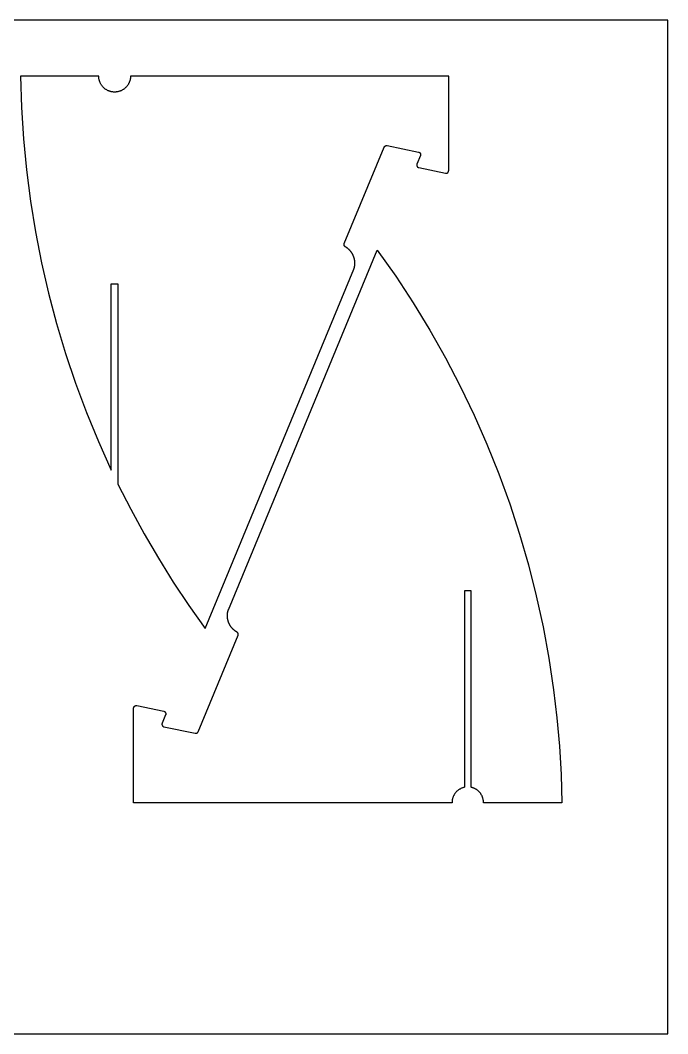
# Model space of a CAD drawing. Header units: millimetres. Extents: x 0 to 1736, y 0 to 1922.
# Drawn here: x 1123 to 1736, y 0 to 961 of the extents above; entities that cross this region are included whole.
import ezdxf

# ---------------------------------------------------------------- set-up
doc = ezdxf.new("R2010")
doc.units = ezdxf.units.MM
doc.header["$MEASUREMENT"] = 0
doc.layers.add('Default', color=18, linetype='Continuous', true_color=0x000000)

msp = doc.modelspace()

# ---------------------------------------------------------------- linework, layer by layer
at = {"layer": 'Default', "color": 251, "true_color": 0x696969}
msp.add_lwpolyline([(0, 0), (1736, 0), (1736, 961), (0, 961)], close=True, dxfattribs=at)
at = {"layer": 'Default'}
for points in [[(1528.49, 907.94), (1227.06, 907.94), (1227.05, 907.41), (1227.02, 906.89), (1226.97, 906.37), (1226.9, 905.85), (1226.82, 905.33), (1226.72, 904.82), (1226.6, 904.31), (1226.46, 903.8), (1226.31, 903.3), (1226.14, 902.8), (1225.95, 902.32), (1225.74, 901.83), (1225.52, 901.36), (1225.28, 900.89), (1225.02, 900.43), (1224.75, 899.99), (1224.47, 899.55), (1224.17, 899.12), (1223.85, 898.7), (1223.52, 898.29), (1223.17, 897.9), (1222.82, 897.52), (1222.44, 897.15), (1222.06, 896.79), (1221.66, 896.45), (1221.26, 896.12), (1220.84, 895.8), (1220.41, 895.5), (1219.97, 895.22), (1219.52, 894.95), (1219.06, 894.69), (1218.59, 894.46), (1218.12, 894.23), (1217.63, 894.03), (1217.14, 893.84), (1216.65, 893.67), (1216.15, 893.52), (1215.64, 893.38), (1215.13, 893.27), (1214.62, 893.17), (1214.1, 893.08), (1213.58, 893.02), (1213.06, 892.97), (1212.53, 892.95), (1212.01, 892.94), (1211.48, 892.95), (1210.96, 892.97), (1210.44, 893.02), (1209.92, 893.08), (1209.4, 893.17), (1208.88, 893.27), (1208.37, 893.38), (1207.87, 893.52), (1207.37, 893.67), (1206.87, 893.84), (1206.38, 894.03), (1205.9, 894.23), (1205.42, 894.46), (1204.96, 894.69), (1204.5, 894.95), (1204.05, 895.22), (1203.61, 895.5), (1203.18, 895.8), (1202.76, 896.12), (1202.35, 896.45), (1201.95, 896.79), (1201.57, 897.15), (1201.2, 897.52), (1200.84, 897.9), (1200.5, 898.29), (1200.17, 898.7), (1199.85, 899.12), (1199.55, 899.55), (1199.26, 899.99), (1198.99, 900.43), (1198.74, 900.89), (1198.5, 901.36), (1198.27, 901.83), (1198.07, 902.32), (1197.88, 902.8), (1197.71, 903.3), (1197.55, 903.8), (1197.41, 904.31), (1197.3, 904.82), (1197.19, 905.33), (1197.11, 905.85), (1197.04, 906.37), (1197, 906.89), (1196.97, 907.41), (1196.96, 907.94), (1122.99, 907.94), (1123.89, 878.25), (1125.75, 848.6), (1128.58, 819.04), (1132.37, 789.58), (1137.13, 760.26), (1142.83, 731.11), (1149.49, 702.16), (1157.08, 673.44), (1165.61, 644.99), (1175.06, 616.83), (1185.43, 589), (1196.7, 561.51), (1208.86, 534.41), (1208.86, 710.91), (1208.86, 710.96), (1208.91, 710.96), (1215.11, 710.96), (1215.16, 710.96), (1215.16, 710.91), (1215.16, 521.24), (1227.22, 497.41), (1239.98, 473.95), (1253.43, 450.87), (1267.54, 428.2), (1282.32, 405.95), (1297.74, 384.14), (1438.72, 725.06), (1438.76, 725.2), (1438.82, 725.36), (1438.87, 725.52), (1438.92, 725.68), (1438.96, 725.85), (1439.01, 726.01), (1439.05, 726.18), (1439.1, 726.35), (1439.14, 726.52), (1439.18, 726.69), (1439.22, 726.86), (1439.25, 727.03), (1439.29, 727.2), (1439.32, 727.37), (1439.36, 727.55), (1439.39, 727.72), (1439.41, 727.9), (1439.44, 728.08), (1439.47, 728.25), (1439.49, 728.43), (1439.51, 728.61), (1439.53, 728.79), (1439.55, 728.97), (1439.57, 729.16), (1439.58, 729.34), (1439.6, 729.52), (1439.61, 729.71), (1439.62, 729.89), (1439.62, 730.07), (1439.63, 730.26), (1439.63, 730.45), (1439.63, 730.63), (1439.63, 730.82), (1439.63, 731.01), (1439.63, 731.19), (1439.62, 731.38), (1439.61, 731.57), (1439.6, 731.76), (1439.59, 731.95), (1439.57, 732.14), (1439.56, 732.33), (1439.54, 732.52), (1439.52, 732.71), (1439.49, 732.9), (1439.47, 733.09), (1439.44, 733.28), (1439.41, 733.47), (1439.38, 733.66), (1439.35, 733.85), (1439.31, 734.04), (1439.27, 734.23), (1439.23, 734.42), (1439.19, 734.61), (1439.15, 734.8), (1439.1, 734.99), (1439.05, 735.18), (1439, 735.37), (1438.95, 735.56), (1438.89, 735.75), (1438.84, 735.93), (1438.78, 736.12), (1438.71, 736.31), (1438.65, 736.49), (1438.59, 736.68), (1438.52, 736.86), (1438.45, 737.05), (1438.38, 737.23), (1438.3, 737.41), (1438.23, 737.6), (1438.15, 737.78), (1438.07, 737.96), (1437.98, 738.14), (1437.9, 738.32), (1437.81, 738.49), (1437.73, 738.67), (1437.63, 738.85), (1437.54, 739.02), (1437.45, 739.2), (1437.35, 739.37), (1437.25, 739.54), (1437.15, 739.71), (1437.05, 739.88), (1436.95, 740.05), (1436.84, 740.21), (1436.74, 740.38), (1436.63, 740.54), (1436.52, 740.71), (1436.4, 740.87), (1436.29, 741.03), (1436.17, 741.19), (1436.06, 741.34), (1435.94, 741.5), (1435.82, 741.65), (1435.7, 741.81), (1435.57, 741.96), (1435.45, 742.11), (1435.32, 742.26), (1435.19, 742.4), (1435.06, 742.55), (1434.93, 742.69), (1434.8, 742.83), (1434.67, 742.97), (1434.53, 743.11), (1434.39, 743.25), (1434.26, 743.38), (1434.12, 743.51), (1433.98, 743.64), (1433.84, 743.77), (1433.69, 743.9), (1433.55, 744.03), (1433.41, 744.15), (1433.26, 744.27), (1433.12, 744.39), (1432.97, 744.51), (1432.82, 744.63), (1432.67, 744.74), (1432.52, 744.86), (1432.37, 744.97), (1432.22, 745.08), (1432.07, 745.19), (1431.91, 745.29), (1431.76, 745.39), (1431.61, 745.5), (1431.45, 745.6), (1431.3, 745.69), (1431.14, 745.79), (1430.98, 745.88), (1430.83, 745.98), (1430.67, 746.07), (1430.65, 746.08), (1430.62, 746.09), (1430.6, 746.11), (1430.58, 746.12), (1430.56, 746.14), (1430.53, 746.15), (1430.51, 746.17), (1430.49, 746.18), (1430.47, 746.2), (1430.44, 746.21), (1430.42, 746.23), (1430.4, 746.24), (1430.38, 746.26), (1430.36, 746.28), (1430.33, 746.29), (1430.31, 746.31), (1430.29, 746.33), (1430.27, 746.35), (1430.25, 746.37), (1430.23, 746.39), (1430.21, 746.4), (1430.19, 746.42), (1430.16, 746.44), (1430.14, 746.46), (1430.12, 746.48), (1430.1, 746.5), (1430.08, 746.52), (1430.06, 746.55), (1430.04, 746.57), (1430.02, 746.59), (1430.01, 746.61), (1429.99, 746.63), (1429.97, 746.65), (1429.95, 746.68), (1429.93, 746.7), (1429.91, 746.72), (1429.9, 746.75), (1429.88, 746.77), (1429.86, 746.79), (1429.84, 746.82), (1429.83, 746.84), (1429.81, 746.87), (1429.79, 746.89), (1429.78, 746.92), (1429.76, 746.94), (1429.75, 746.97), (1429.73, 746.99), (1429.72, 747.02), (1429.7, 747.04), (1429.69, 747.07), (1429.67, 747.1), (1429.66, 747.12), (1429.64, 747.15), (1429.63, 747.18), (1429.62, 747.2), (1429.61, 747.23), (1429.59, 747.26), (1429.58, 747.29), (1429.57, 747.31), (1429.56, 747.34), (1429.55, 747.37), (1429.54, 747.4), (1429.53, 747.43), (1429.52, 747.46), (1429.51, 747.48), (1429.5, 747.51), (1429.49, 747.54), (1429.48, 747.57), (1429.47, 747.6), (1429.46, 747.63), (1429.46, 747.66), (1429.45, 747.69), (1429.44, 747.72), (1429.44, 747.75), (1429.43, 747.77), (1429.42, 747.8), (1429.42, 747.83), (1429.41, 747.86), (1429.41, 747.89), (1429.4, 747.92), (1429.4, 747.95), (1429.4, 747.98), (1429.39, 748.01), (1429.39, 748.04), (1429.39, 748.07), (1429.38, 748.1), (1429.38, 748.13), (1429.38, 748.16), (1429.38, 748.19), (1429.38, 748.22), (1429.38, 748.25), (1429.38, 748.28), (1429.38, 748.31), (1429.38, 748.34), (1429.38, 748.36), (1429.38, 748.39), (1429.38, 748.42), (1429.38, 748.45), (1429.39, 748.48), (1429.39, 748.51), (1429.39, 748.54), (1429.39, 748.57), (1429.4, 748.6), (1429.4, 748.62), (1429.4, 748.65), (1429.41, 748.68), (1429.41, 748.71), (1429.42, 748.74), (1429.42, 748.76), (1429.43, 748.79), (1429.43, 748.82), (1429.44, 748.85), (1429.45, 748.87), (1429.45, 748.9), (1429.46, 748.93), (1429.47, 748.95), (1429.47, 748.98), (1429.48, 749.01), (1429.49, 749.03), (1429.5, 749.06), (1429.51, 749.08), (1429.52, 749.11), (1429.52, 749.14), (1429.53, 749.16), (1429.54, 749.19), (1429.55, 749.21), (1429.56, 749.24), (1429.57, 749.26), (1467.37, 840.67), (1467.38, 840.7), (1467.39, 840.72), (1467.41, 840.74), (1467.42, 840.77), (1467.43, 840.79), (1467.44, 840.81), (1467.45, 840.84), (1467.46, 840.86), (1467.47, 840.88), (1467.49, 840.91), (1467.5, 840.93), (1467.51, 840.95), (1467.52, 840.98), (1467.54, 841), (1467.55, 841.02), (1467.57, 841.04), (1467.58, 841.07), (1467.59, 841.09), (1467.61, 841.11), (1467.62, 841.13), (1467.64, 841.16), (1467.65, 841.18), (1467.67, 841.2), (1467.69, 841.22), (1467.7, 841.24), (1467.72, 841.27), (1467.74, 841.29), (1467.75, 841.31), (1467.77, 841.33), (1467.79, 841.35), (1467.81, 841.37), (1467.83, 841.39), (1467.84, 841.41), (1467.86, 841.43), (1467.88, 841.45), (1467.9, 841.47), (1467.92, 841.49), (1467.94, 841.51), (1467.96, 841.53), (1467.98, 841.55), (1468, 841.57), (1468.02, 841.59), (1468.04, 841.61), (1468.07, 841.63), (1468.09, 841.65), (1468.11, 841.67), (1468.13, 841.68), (1468.15, 841.7), (1468.18, 841.72), (1468.2, 841.74), (1468.22, 841.75), (1468.25, 841.77), (1468.27, 841.79), (1468.29, 841.8), (1468.32, 841.82), (1468.34, 841.83), (1468.36, 841.85), (1468.39, 841.87), (1468.41, 841.88), (1468.44, 841.9), (1468.46, 841.91), (1468.49, 841.92), (1468.51, 841.94), (1468.54, 841.95), (1468.56, 841.96), (1468.59, 841.98), (1468.61, 841.99), (1468.64, 842), (1468.67, 842.01), (1468.69, 842.03), (1468.72, 842.04), (1468.74, 842.05), (1468.77, 842.06), (1468.8, 842.07), (1468.82, 842.08), (1468.85, 842.09), (1468.88, 842.1), (1468.9, 842.11), (1468.93, 842.12), (1468.96, 842.13), (1468.99, 842.14), (1469.01, 842.14), (1469.04, 842.15), (1469.07, 842.16), (1469.1, 842.17), (1469.12, 842.17), (1469.15, 842.18), (1469.18, 842.19), (1469.21, 842.19), (1469.23, 842.2), (1469.26, 842.2), (1469.29, 842.21), (1469.32, 842.21), (1469.34, 842.22), (1469.37, 842.22), (1469.4, 842.23), (1469.43, 842.23), (1469.45, 842.23), (1469.48, 842.24), (1469.51, 842.24), (1469.54, 842.24), (1469.56, 842.24), (1469.59, 842.24), (1469.62, 842.25), (1469.64, 842.25), (1469.67, 842.25), (1469.7, 842.25), (1469.73, 842.25), (1469.75, 842.25), (1469.78, 842.25), (1469.81, 842.25), (1469.83, 842.25), (1469.86, 842.24), (1469.89, 842.24), (1469.91, 842.24), (1469.94, 842.24), (1469.97, 842.24), (1469.99, 842.23), (1470.02, 842.23), (1470.04, 842.23), (1470.07, 842.23), (1470.1, 842.22), (1470.12, 842.22), (1470.15, 842.21), (1470.17, 842.21), (1470.2, 842.21), (1470.22, 842.2), (1470.25, 842.2), (1499.85, 836.07), (1499.87, 836.07), (1499.88, 836.07), (1499.9, 836.06), (1499.92, 836.06), (1499.93, 836.06), (1499.95, 836.05), (1499.97, 836.05), (1499.98, 836.04), (1500, 836.04), (1500.02, 836.03), (1500.03, 836.03), (1500.05, 836.02), (1500.07, 836.02), (1500.08, 836.01), (1500.1, 836.01), (1500.12, 836), (1500.13, 836), (1500.15, 835.99), (1500.16, 835.99), (1500.18, 835.98), (1500.2, 835.97), (1500.21, 835.97), (1500.23, 835.96), (1500.25, 835.96), (1500.26, 835.95), (1500.28, 835.94), (1500.3, 835.94), (1500.31, 835.93), (1500.33, 835.92), (1500.34, 835.91), (1500.36, 835.91), (1500.38, 835.9), (1500.39, 835.89), (1500.41, 835.89), (1500.42, 835.88), (1500.44, 835.87), (1500.46, 835.86), (1500.47, 835.85), (1500.49, 835.85), (1500.5, 835.84), (1500.52, 835.83), (1500.53, 835.82), (1500.55, 835.81), (1500.57, 835.8), (1500.58, 835.8), (1500.6, 835.79), (1500.61, 835.78), (1500.63, 835.77), (1500.64, 835.76), (1500.66, 835.75), (1500.67, 835.74), (1500.69, 835.73), (1500.7, 835.72), (1500.72, 835.71), (1500.73, 835.7), (1500.75, 835.69), (1500.76, 835.68), (1500.78, 835.67), (1500.79, 835.66), (1500.8, 835.65), (1500.82, 835.64), (1500.83, 835.63), (1500.85, 835.62), (1500.86, 835.61), (1500.88, 835.6), (1500.89, 835.59), (1500.9, 835.58), (1500.92, 835.57), (1500.93, 835.55), (1500.95, 835.54), (1500.96, 835.53), (1500.97, 835.52), (1500.99, 835.51), (1501, 835.5), (1501.01, 835.49), (1501.03, 835.47), (1501.04, 835.46), (1501.05, 835.45), (1501.07, 835.44), (1501.08, 835.42), (1501.09, 835.41), (1501.1, 835.4), (1501.12, 835.39), (1501.13, 835.38), (1501.14, 835.36), (1501.15, 835.35), (1501.17, 835.34), (1501.18, 835.32), (1501.19, 835.31), (1501.2, 835.3), (1501.21, 835.29), (1501.23, 835.27), (1501.24, 835.26), (1501.25, 835.25), (1501.26, 835.23), (1501.27, 835.22), (1501.28, 835.21), (1501.29, 835.19), (1501.31, 835.18), (1501.32, 835.16), (1501.33, 835.15), (1501.34, 835.14), (1501.35, 835.12), (1501.36, 835.11), (1501.37, 835.1), (1501.38, 835.08), (1501.39, 835.07), (1501.4, 835.05), (1501.41, 835.04), (1501.42, 835.02), (1501.43, 835.01), (1501.44, 835), (1501.45, 834.98), (1501.46, 834.97), (1501.47, 834.95), (1501.48, 834.94), (1501.49, 834.92), (1501.49, 834.91), (1501.5, 834.89), (1501.51, 834.88), (1501.52, 834.86), (1501.53, 834.85), (1501.54, 834.83), (1501.55, 834.82), (1501.55, 834.8), (1501.56, 834.79), (1501.57, 834.77), (1501.58, 834.76), (1501.59, 834.74), (1501.59, 834.73), (1501.6, 834.71), (1501.61, 834.7), (1501.62, 834.68), (1501.62, 834.67), (1501.63, 834.65), (1501.64, 834.64), (1501.65, 834.62), (1501.65, 834.61), (1501.66, 834.59), (1501.67, 834.57), (1501.67, 834.56), (1501.68, 834.54), (1501.69, 834.53), (1501.69, 834.51), (1501.7, 834.49), (1501.7, 834.48), (1501.71, 834.46), (1501.72, 834.44), (1501.72, 834.43), (1501.73, 834.41), (1501.73, 834.4), (1501.74, 834.38), (1501.74, 834.36), (1501.75, 834.35), (1501.76, 834.33), (1501.76, 834.31), (1501.77, 834.3), (1501.77, 834.28), (1501.78, 834.26), (1501.78, 834.24), (1501.78, 834.23), (1501.79, 834.21), (1501.79, 834.19), (1501.8, 834.18), (1501.8, 834.16), (1501.81, 834.14), (1501.81, 834.12), (1501.81, 834.11), (1501.82, 834.09), (1501.82, 834.07), (1501.82, 834.05), (1501.83, 834.04), (1501.83, 834.02), (1501.83, 834), (1501.84, 833.98), (1501.84, 833.97), (1501.84, 833.95), (1501.84, 833.93), (1501.85, 833.91), (1501.85, 833.9), (1501.85, 833.88), (1501.85, 833.86), (1501.85, 833.84), (1501.86, 833.83), (1501.86, 833.81), (1501.86, 833.79), (1501.86, 833.77), (1501.86, 833.76), (1501.86, 833.74), (1501.86, 833.72), (1501.86, 833.7), (1501.87, 833.68), (1501.87, 833.67), (1501.87, 833.65), (1501.87, 833.63), (1501.87, 833.61), (1501.87, 833.6), (1501.87, 833.58), (1501.87, 833.56), (1501.87, 833.54), (1501.87, 833.52), (1501.87, 833.51), (1501.87, 833.49), (1501.87, 833.47), (1501.86, 833.45), (1501.86, 833.44), (1501.86, 833.42), (1501.86, 833.4), (1501.86, 833.38), (1501.86, 833.36), (1501.86, 833.35), (1501.86, 833.33), (1501.85, 833.31), (1501.85, 833.29), (1501.85, 833.28), (1501.85, 833.26), (1501.84, 833.24), (1501.84, 833.22), (1501.84, 833.21), (1501.84, 833.19), (1501.83, 833.17), (1501.83, 833.15), (1501.83, 833.14), (1501.83, 833.12), (1501.82, 833.1), (1501.82, 833.08), (1501.82, 833.07), (1501.81, 833.05), (1501.81, 833.03), (1501.8, 833.02), (1501.8, 833), (1501.8, 832.98), (1501.79, 832.97), (1501.79, 832.95), (1501.78, 832.93), (1501.78, 832.91), (1501.77, 832.9), (1501.77, 832.88), (1501.77, 832.86), (1501.76, 832.85), (1501.76, 832.83), (1501.75, 832.82), (1501.74, 832.8), (1501.74, 832.78), (1501.73, 832.77), (1501.73, 832.75), (1501.72, 832.73), (1501.72, 832.72), (1501.71, 832.7), (1501.71, 832.69), (1501.7, 832.67), (1501.69, 832.65), (1501.69, 832.64), (1501.68, 832.62), (1498.37, 824.61), (1498.36, 824.59), (1498.35, 824.58), (1498.35, 824.56), (1498.34, 824.55), (1498.34, 824.53), (1498.33, 824.51), (1498.33, 824.5), (1498.32, 824.48), (1498.31, 824.47), (1498.31, 824.45), (1498.3, 824.44), (1498.3, 824.42), (1498.29, 824.4), (1498.29, 824.39), (1498.28, 824.37), (1498.28, 824.36), (1498.28, 824.34), (1498.27, 824.32), (1498.27, 824.31), (1498.26, 824.29), (1498.26, 824.28), (1498.25, 824.26), (1498.25, 824.24), (1498.25, 824.23), (1498.24, 824.21), (1498.24, 824.19), (1498.24, 824.18), (1498.23, 824.16), (1498.23, 824.14), (1498.23, 824.13), (1498.22, 824.11), (1498.22, 824.09), (1498.22, 824.08), (1498.22, 824.06), (1498.21, 824.04), (1498.21, 824.03), (1498.21, 824.01), (1498.21, 823.99), (1498.2, 823.98), (1498.2, 823.96), (1498.2, 823.94), (1498.2, 823.93), (1498.2, 823.91), (1498.19, 823.89), (1498.19, 823.88), (1498.19, 823.86), (1498.19, 823.84), (1498.19, 823.82), (1498.19, 823.81), (1498.19, 823.79), (1498.19, 823.77), (1498.19, 823.76), (1498.19, 823.74), (1498.19, 823.72), (1498.19, 823.7), (1498.19, 823.69), (1498.19, 823.67), (1498.19, 823.65), (1498.19, 823.64), (1498.19, 823.62), (1498.19, 823.6), (1498.19, 823.59), (1498.19, 823.57), (1498.19, 823.55), (1498.19, 823.53), (1498.19, 823.52), (1498.19, 823.5), (1498.19, 823.48), (1498.2, 823.47), (1498.2, 823.45), (1498.2, 823.43), (1498.2, 823.41), (1498.2, 823.4), (1498.2, 823.38), (1498.21, 823.36), (1498.21, 823.35), (1498.21, 823.33), (1498.21, 823.31), (1498.22, 823.3), (1498.22, 823.28), (1498.22, 823.26), (1498.23, 823.25), (1498.23, 823.23), (1498.23, 823.21), (1498.24, 823.2), (1498.24, 823.18), (1498.24, 823.16), (1498.25, 823.15), (1498.25, 823.13), (1498.25, 823.11), (1498.26, 823.1), (1498.26, 823.08), (1498.27, 823.06), (1498.27, 823.05), (1498.27, 823.03), (1498.28, 823.01), (1498.28, 823), (1498.29, 822.98), (1498.29, 822.97), (1498.3, 822.95), (1498.3, 822.93), (1498.31, 822.92), (1498.31, 822.9), (1498.32, 822.89), (1498.33, 822.87), (1498.33, 822.85), (1498.34, 822.84), (1498.34, 822.82), (1498.35, 822.81), (1498.35, 822.79), (1498.36, 822.78), (1498.37, 822.76), (1498.37, 822.75), (1498.38, 822.73), (1498.39, 822.72), (1498.39, 822.7), (1498.4, 822.68), (1498.41, 822.67), (1498.41, 822.65), (1498.42, 822.64), (1498.43, 822.63), (1498.43, 822.61), (1498.44, 822.6), (1498.45, 822.58), (1498.46, 822.57), (1498.46, 822.55), (1498.47, 822.54), (1498.48, 822.52), (1498.49, 822.51), (1498.49, 822.49), (1498.5, 822.48), (1498.51, 822.47), (1498.52, 822.45), (1498.53, 822.44), (1498.54, 822.42), (1498.54, 822.41), (1498.55, 822.4), (1498.56, 822.38), (1498.57, 822.37), (1498.58, 822.35), (1498.59, 822.34), (1498.6, 822.33), (1498.61, 822.31), (1498.62, 822.3), (1498.63, 822.28), (1498.64, 822.27), (1498.65, 822.26), (1498.65, 822.24), (1498.66, 822.23), (1498.67, 822.22), (1498.68, 822.2), (1498.7, 822.19), (1498.71, 822.18), (1498.72, 822.16), (1498.73, 822.15), (1498.74, 822.14), (1498.75, 822.12), (1498.76, 822.11), (1498.77, 822.1), (1498.78, 822.09), (1498.79, 822.07), (1498.8, 822.06), (1498.81, 822.05), (1498.83, 822.03), (1498.84, 822.02), (1498.85, 822.01), (1498.86, 822), (1498.87, 821.98), (1498.88, 821.97), (1498.9, 821.96), (1498.91, 821.95), (1498.92, 821.94), (1498.93, 821.92), (1498.94, 821.91), (1498.96, 821.9), (1498.97, 821.89), (1498.98, 821.88), (1498.99, 821.87), (1499.01, 821.85), (1499.02, 821.84), (1499.03, 821.83), (1499.05, 821.82), (1499.06, 821.81), (1499.07, 821.8), (1499.08, 821.79), (1499.1, 821.78), (1499.11, 821.77), (1499.12, 821.76), (1499.14, 821.75), (1499.15, 821.74), (1499.17, 821.73), (1499.18, 821.71), (1499.19, 821.7), (1499.21, 821.69), (1499.22, 821.68), (1499.23, 821.67), (1499.25, 821.67), (1499.26, 821.66), (1499.28, 821.65), (1499.29, 821.64), (1499.31, 821.63), (1499.32, 821.62), (1499.33, 821.61), (1499.35, 821.6), (1499.36, 821.59), (1499.38, 821.58), (1499.39, 821.57), (1499.41, 821.56), (1499.42, 821.56), (1499.44, 821.55), (1499.45, 821.54), (1499.47, 821.53), (1499.48, 821.52), (1499.5, 821.52), (1499.51, 821.51), (1499.53, 821.5), (1499.54, 821.49), (1499.56, 821.48), (1499.57, 821.48), (1499.59, 821.47), (1499.6, 821.46), (1499.62, 821.46), (1499.63, 821.45), (1499.65, 821.44), (1499.67, 821.44), (1499.68, 821.43), (1499.7, 821.42), (1499.71, 821.42), (1499.73, 821.41), (1499.74, 821.4), (1499.76, 821.4), (1499.77, 821.39), (1499.79, 821.39), (1499.81, 821.38), (1499.82, 821.37), (1499.84, 821.37), (1499.85, 821.36), (1499.87, 821.36), (1499.89, 821.35), (1499.9, 821.35), (1499.92, 821.34), (1499.93, 821.34), (1499.95, 821.33), (1499.96, 821.33), (1499.98, 821.32), (1500, 821.32), (1500.01, 821.32), (1500.03, 821.31), (1500.04, 821.31), (1500.06, 821.3), (1500.08, 821.3), (1500.09, 821.3), (1500.11, 821.29), (1500.12, 821.29), (1525.55, 816.03), (1525.56, 816.03), (1525.58, 816.03), (1525.6, 816.02), (1525.61, 816.02), (1525.63, 816.02), (1525.65, 816.01), (1525.66, 816.01), (1525.68, 816.01), (1525.7, 816.01), (1525.71, 816), (1525.73, 816), (1525.74, 816), (1525.76, 816), (1525.78, 816), (1525.79, 815.99), (1525.81, 815.99), (1525.83, 815.99), (1525.85, 815.99), (1525.86, 815.99), (1525.88, 815.99), (1525.9, 815.99), (1525.91, 815.98), (1525.93, 815.98), (1525.95, 815.98), (1525.96, 815.98), (1525.98, 815.98), (1526, 815.98), (1526.01, 815.98), (1526.03, 815.98), (1526.05, 815.98), (1526.06, 815.98), (1526.08, 815.98), (1526.1, 815.98), (1526.12, 815.98), (1526.13, 815.98), (1526.15, 815.98), (1526.17, 815.98), (1526.18, 815.98), (1526.2, 815.99), (1526.22, 815.99), (1526.24, 815.99), (1526.25, 815.99), (1526.27, 815.99), (1526.29, 815.99), (1526.3, 815.99), (1526.32, 816), (1526.34, 816), (1526.36, 816), (1526.37, 816), (1526.39, 816.01), (1526.41, 816.01), (1526.42, 816.01), (1526.44, 816.01), (1526.46, 816.02), (1526.47, 816.02), (1526.49, 816.02), (1526.51, 816.03), (1526.53, 816.03), (1526.54, 816.03), (1526.56, 816.04), (1526.58, 816.04), (1526.59, 816.04), (1526.61, 816.05), (1526.63, 816.05), (1526.64, 816.06), (1526.66, 816.06), (1526.68, 816.06), (1526.69, 816.07), (1526.71, 816.07), (1526.73, 816.08), (1526.74, 816.08), (1526.76, 816.09), (1526.78, 816.09), (1526.79, 816.1), (1526.81, 816.1), (1526.83, 816.11), (1526.84, 816.11), (1526.86, 816.12), (1526.87, 816.13), (1526.89, 816.13), (1526.91, 816.14), (1526.92, 816.14), (1526.94, 816.15), (1526.95, 816.16), (1526.97, 816.16), (1526.99, 816.17), (1527, 816.18), (1527.02, 816.18), (1527.03, 816.19), (1527.05, 816.2), (1527.07, 816.2), (1527.08, 816.21), (1527.1, 816.22), (1527.11, 816.23), (1527.13, 816.23), (1527.14, 816.24), (1527.16, 816.25), (1527.17, 816.26), (1527.19, 816.26), (1527.2, 816.27), (1527.22, 816.28), (1527.23, 816.29), (1527.25, 816.3), (1527.26, 816.3), (1527.28, 816.31), (1527.29, 816.32), (1527.31, 816.33), (1527.32, 816.34), (1527.33, 816.35), (1527.35, 816.36), (1527.36, 816.37), (1527.38, 816.37), (1527.39, 816.38), (1527.41, 816.39), (1527.42, 816.4), (1527.43, 816.41), (1527.45, 816.42), (1527.46, 816.43), (1527.47, 816.44), (1527.49, 816.45), (1527.5, 816.46), (1527.51, 816.47), (1527.53, 816.48), (1527.54, 816.49), (1527.55, 816.5), (1527.57, 816.51), (1527.58, 816.52), (1527.59, 816.53), (1527.6, 816.54), (1527.62, 816.55), (1527.63, 816.56), (1527.64, 816.57), (1527.66, 816.58), (1527.67, 816.6), (1527.68, 816.61), (1527.69, 816.62), (1527.7, 816.63), (1527.72, 816.64), (1527.73, 816.65), (1527.74, 816.66), (1527.75, 816.67), (1527.76, 816.69), (1527.78, 816.7), (1527.79, 816.71), (1527.8, 816.72), (1527.81, 816.73), (1527.82, 816.75), (1527.84, 816.76), (1527.85, 816.77), (1527.86, 816.78), (1527.87, 816.8), (1527.88, 816.81), (1527.89, 816.82), (1527.9, 816.83), (1527.91, 816.85), (1527.92, 816.86), (1527.94, 816.87), (1527.95, 816.89), (1527.96, 816.9), (1527.97, 816.91), (1527.98, 816.93), (1527.99, 816.94), (1528, 816.95), (1528.01, 816.97), (1528.02, 816.98), (1528.03, 816.99), (1528.04, 817.01), (1528.05, 817.02), (1528.06, 817.04), (1528.07, 817.05), (1528.08, 817.07), (1528.09, 817.08), (1528.1, 817.09), (1528.11, 817.11), (1528.12, 817.12), (1528.13, 817.14), (1528.13, 817.15), (1528.14, 817.17), (1528.15, 817.18), (1528.16, 817.2), (1528.17, 817.21), (1528.18, 817.23), (1528.19, 817.24), (1528.19, 817.26), (1528.2, 817.27), (1528.21, 817.29), (1528.22, 817.3), (1528.23, 817.32), (1528.23, 817.33), (1528.24, 817.35), (1528.25, 817.36), (1528.26, 817.38), (1528.27, 817.39), (1528.27, 817.41), (1528.28, 817.43), (1528.29, 817.44), (1528.29, 817.46), (1528.3, 817.47), (1528.31, 817.49), (1528.31, 817.51), (1528.32, 817.52), (1528.33, 817.54), (1528.33, 817.55), (1528.34, 817.57), (1528.34, 817.59), (1528.35, 817.6), (1528.36, 817.62), (1528.36, 817.63), (1528.37, 817.65), (1528.37, 817.67), (1528.38, 817.68), (1528.38, 817.7), (1528.39, 817.72), (1528.39, 817.73), (1528.4, 817.75), (1528.4, 817.77), (1528.41, 817.78), (1528.41, 817.8), (1528.42, 817.82), (1528.42, 817.83), (1528.42, 817.85), (1528.43, 817.87), (1528.43, 817.88), (1528.44, 817.9), (1528.44, 817.92), (1528.44, 817.93), (1528.45, 817.95), (1528.45, 817.97), (1528.45, 817.98), (1528.46, 818), (1528.46, 818.02), (1528.46, 818.03), (1528.46, 818.05), (1528.47, 818.07), (1528.47, 818.08), (1528.47, 818.1), (1528.47, 818.12), (1528.48, 818.13), (1528.48, 818.15), (1528.48, 818.17), (1528.48, 818.18), (1528.48, 818.2), (1528.49, 818.22), (1528.49, 818.23), (1528.49, 818.25), (1528.49, 818.27), (1528.49, 818.28), (1528.49, 818.3), (1528.49, 818.32), (1528.49, 818.33), (1528.49, 818.35), (1528.49, 818.37), (1528.49, 818.38), (1528.49, 818.4), (1528.49, 818.41)], [(1627.9, 326.07), (1631.04, 299.41), (1633.38, 272.68), (1634.94, 245.88), (1635.7, 219.05), (1635.71, 219), (1635.65, 219), (1561.54, 219), (1561.54, 219.05), (1561.53, 219.56), (1561.5, 220.07), (1561.46, 220.58), (1561.4, 221.08), (1561.32, 221.58), (1561.23, 222.08), (1561.11, 222.58), (1560.99, 223.07), (1560.84, 223.56), (1560.68, 224.04), (1560.5, 224.52), (1560.31, 224.99), (1560.1, 225.46), (1559.87, 225.91), (1559.63, 226.36), (1559.37, 226.8), (1559.1, 227.23), (1558.81, 227.65), (1558.51, 228.06), (1558.2, 228.47), (1557.87, 228.86), (1557.53, 229.23), (1557.18, 229.6), (1556.81, 229.96), (1556.44, 230.3), (1556.05, 230.63), (1555.65, 230.94), (1555.24, 231.24), (1554.82, 231.53), (1554.39, 231.8), (1553.95, 232.06), (1553.5, 232.31), (1553.04, 232.53), (1552.58, 232.75), (1552.11, 232.94), (1551.64, 233.12), (1551.15, 233.29), (1550.67, 233.43), (1550.17, 233.56), (1549.68, 233.68), (1549.64, 233.69), (1549.64, 233.73), (1549.64, 420.08), (1543.54, 420.08), (1543.54, 233.73), (1543.54, 233.69), (1543.5, 233.68), (1543, 233.56), (1542.51, 233.43), (1542.02, 233.29), (1541.54, 233.12), (1541.06, 232.94), (1540.59, 232.75), (1540.13, 232.53), (1539.67, 232.31), (1539.23, 232.06), (1538.79, 231.8), (1538.36, 231.53), (1537.94, 231.24), (1537.53, 230.94), (1537.13, 230.63), (1536.74, 230.3), (1536.36, 229.96), (1536, 229.6), (1535.64, 229.23), (1535.3, 228.86), (1534.97, 228.47), (1534.66, 228.06), (1534.36, 227.65), (1534.07, 227.23), (1533.8, 226.8), (1533.55, 226.36), (1533.31, 225.91), (1533.08, 225.46), (1532.87, 224.99), (1532.67, 224.52), (1532.5, 224.04), (1532.33, 223.56), (1532.19, 223.07), (1532.06, 222.58), (1531.95, 222.08), (1531.85, 221.58), (1531.78, 221.08), (1531.72, 220.58), (1531.67, 220.07), (1531.65, 219.56), (1531.64, 219.05), (1531.64, 219), (1531.59, 219), (1230, 219), (1230, 308.61), (1230, 308.7), (1230.01, 308.78), (1230.01, 308.87), (1230.02, 308.96), (1230.04, 309.05), (1230.06, 309.14), (1230.08, 309.22), (1230.1, 309.31), (1230.12, 309.39), (1230.15, 309.48), (1230.18, 309.56), (1230.22, 309.64), (1230.26, 309.72), (1230.3, 309.8), (1230.34, 309.88), (1230.39, 309.95), (1230.43, 310.03), (1230.48, 310.1), (1230.54, 310.17), (1230.59, 310.24), (1230.65, 310.31), (1230.71, 310.37), (1230.77, 310.44), (1230.84, 310.5), (1230.91, 310.56), (1230.97, 310.61), (1231.05, 310.67), (1231.12, 310.72), (1231.19, 310.77), (1231.27, 310.81), (1231.35, 310.85), (1231.42, 310.9), (1231.5, 310.93), (1231.59, 310.97), (1231.67, 311), (1231.75, 311.03), (1231.84, 311.06), (1231.92, 311.08), (1232.01, 311.1), (1232.1, 311.12), (1232.18, 311.13), (1232.27, 311.14), (1232.36, 311.15), (1232.45, 311.16), (1232.54, 311.16), (1232.63, 311.16), (1232.71, 311.15), (1232.8, 311.14), (1232.89, 311.13), (1232.98, 311.12), (1233.07, 311.1), (1258.48, 305.85), (1258.56, 305.83), (1258.65, 305.81), (1258.73, 305.78), (1258.81, 305.76), (1258.9, 305.73), (1258.98, 305.69), (1259.06, 305.65), (1259.14, 305.62), (1259.21, 305.57), (1259.29, 305.53), (1259.36, 305.48), (1259.44, 305.43), (1259.51, 305.38), (1259.58, 305.33), (1259.64, 305.27), (1259.71, 305.21), (1259.77, 305.15), (1259.83, 305.08), (1259.89, 305.02), (1259.95, 304.95), (1260, 304.88), (1260.05, 304.81), (1260.1, 304.74), (1260.15, 304.66), (1260.19, 304.59), (1260.23, 304.51), (1260.27, 304.43), (1260.31, 304.35), (1260.34, 304.27), (1260.37, 304.19), (1260.4, 304.1), (1260.42, 304.02), (1260.44, 303.93), (1260.46, 303.85), (1260.48, 303.76), (1260.49, 303.67), (1260.5, 303.58), (1260.5, 303.5), (1260.51, 303.41), (1260.51, 303.32), (1260.51, 303.23), (1260.5, 303.15), (1260.49, 303.06), (1260.48, 302.97), (1260.47, 302.88), (1260.45, 302.8), (1260.43, 302.71), (1260.4, 302.63), (1260.38, 302.54), (1260.35, 302.46), (1260.32, 302.38), (1257.01, 294.39), (1256.98, 294.32), (1256.95, 294.24), (1256.93, 294.16), (1256.91, 294.07), (1256.89, 293.99), (1256.87, 293.91), (1256.86, 293.83), (1256.84, 293.74), (1256.84, 293.66), (1256.83, 293.57), (1256.83, 293.49), (1256.83, 293.4), (1256.83, 293.32), (1256.84, 293.24), (1256.85, 293.15), (1256.86, 293.07), (1256.87, 292.98), (1256.89, 292.9), (1256.91, 292.82), (1256.93, 292.74), (1256.96, 292.66), (1256.99, 292.58), (1257.02, 292.5), (1257.06, 292.42), (1257.09, 292.35), (1257.13, 292.27), (1257.17, 292.2), (1257.22, 292.13), (1257.27, 292.06), (1257.32, 291.99), (1257.37, 291.92), (1257.42, 291.86), (1257.48, 291.79), (1257.54, 291.73), (1257.6, 291.67), (1257.66, 291.62), (1257.72, 291.56), (1257.79, 291.51), (1257.86, 291.46), (1257.93, 291.41), (1258, 291.37), (1258.07, 291.32), (1258.15, 291.28), (1258.22, 291.25), (1258.3, 291.21), (1258.38, 291.18), (1258.46, 291.15), (1258.54, 291.12), (1258.62, 291.1), (1258.7, 291.08), (1258.78, 291.06), (1288.37, 284.94), (1288.45, 284.93), (1288.53, 284.91), (1288.62, 284.9), (1288.7, 284.9), (1288.79, 284.89), (1288.87, 284.89), (1288.96, 284.89), (1289.04, 284.9), (1289.13, 284.9), (1289.21, 284.91), (1289.29, 284.93), (1289.38, 284.94), (1289.46, 284.96), (1289.54, 284.99), (1289.62, 285.01), (1289.7, 285.04), (1289.78, 285.07), (1289.86, 285.1), (1289.94, 285.14), (1290.01, 285.18), (1290.08, 285.22), (1290.16, 285.26), (1290.23, 285.31), (1290.3, 285.35), (1290.37, 285.4), (1290.43, 285.46), (1290.5, 285.51), (1290.56, 285.57), (1290.62, 285.63), (1290.68, 285.69), (1290.73, 285.76), (1290.79, 285.82), (1290.84, 285.89), (1290.89, 285.96), (1290.93, 286.03), (1290.98, 286.1), (1291.02, 286.17), (1291.06, 286.25), (1291.09, 286.33), (1291.13, 286.4), (1328.93, 377.82), (1328.94, 377.84), (1328.95, 377.86), (1328.96, 377.89), (1328.97, 377.91), (1328.98, 377.94), (1328.99, 377.96), (1328.99, 377.98), (1329, 378.01), (1329.01, 378.03), (1329.02, 378.06), (1329.02, 378.08), (1329.03, 378.11), (1329.04, 378.13), (1329.05, 378.16), (1329.05, 378.19), (1329.06, 378.21), (1329.06, 378.24), (1329.07, 378.26), (1329.08, 378.29), (1329.08, 378.32), (1329.09, 378.34), (1329.09, 378.37), (1329.09, 378.4), (1329.1, 378.42), (1329.1, 378.45), (1329.11, 378.48), (1329.11, 378.5), (1329.11, 378.53), (1329.11, 378.56), (1329.12, 378.58), (1329.12, 378.61), (1329.12, 378.64), (1329.12, 378.67), (1329.12, 378.69), (1329.12, 378.72), (1329.12, 378.75), (1329.12, 378.78), (1329.12, 378.8), (1329.12, 378.83), (1329.12, 378.86), (1329.12, 378.89), (1329.12, 378.91), (1329.12, 378.94), (1329.12, 378.97), (1329.11, 379), (1329.11, 379.03), (1329.11, 379.05), (1329.11, 379.08), (1329.1, 379.11), (1329.1, 379.14), (1329.09, 379.17), (1329.09, 379.19), (1329.08, 379.22), (1329.08, 379.25), (1329.07, 379.28), (1329.07, 379.3), (1329.06, 379.33), (1329.05, 379.36), (1329.05, 379.39), (1329.04, 379.41), (1329.03, 379.44), (1329.02, 379.47), (1329.01, 379.5), (1329.01, 379.52), (1329, 379.55), (1328.99, 379.58), (1328.98, 379.6), (1328.97, 379.63), (1328.96, 379.66), (1328.95, 379.68), (1328.94, 379.71), (1328.92, 379.74), (1328.91, 379.76), (1328.9, 379.79), (1328.89, 379.81), (1328.88, 379.84), (1328.86, 379.87), (1328.85, 379.89), (1328.84, 379.92), (1328.82, 379.94), (1328.81, 379.97), (1328.79, 379.99), (1328.78, 380.02), (1328.76, 380.04), (1328.75, 380.06), (1328.73, 380.09), (1328.72, 380.11), (1328.7, 380.14), (1328.68, 380.16), (1328.67, 380.18), (1328.65, 380.21), (1328.63, 380.23), (1328.62, 380.25), (1328.6, 380.27), (1328.58, 380.3), (1328.56, 380.32), (1328.54, 380.34), (1328.52, 380.36), (1328.51, 380.38), (1328.49, 380.4), (1328.47, 380.42), (1328.45, 380.44), (1328.43, 380.46), (1328.41, 380.48), (1328.39, 380.5), (1328.37, 380.52), (1328.35, 380.54), (1328.33, 380.56), (1328.3, 380.58), (1328.28, 380.6), (1328.26, 380.62), (1328.24, 380.63), (1328.22, 380.65), (1328.2, 380.67), (1328.17, 380.69), (1328.15, 380.7), (1328.13, 380.72), (1328.11, 380.74), (1328.08, 380.75), (1328.06, 380.77), (1328.04, 380.78), (1328.02, 380.8), (1327.99, 380.81), (1327.97, 380.83), (1327.95, 380.84), (1327.92, 380.86), (1327.9, 380.87), (1327.88, 380.88), (1327.72, 380.98), (1327.56, 381.07), (1327.4, 381.16), (1327.24, 381.26), (1327.09, 381.36), (1326.93, 381.46), (1326.78, 381.56), (1326.62, 381.66), (1326.47, 381.77), (1326.32, 381.88), (1326.16, 381.99), (1326.01, 382.1), (1325.86, 382.21), (1325.71, 382.33), (1325.56, 382.45), (1325.42, 382.57), (1325.27, 382.69), (1325.12, 382.81), (1324.98, 382.94), (1324.83, 383.06), (1324.69, 383.19), (1324.55, 383.32), (1324.41, 383.45), (1324.27, 383.59), (1324.13, 383.72), (1323.99, 383.86), (1323.86, 384), (1323.72, 384.14), (1323.59, 384.28), (1323.46, 384.42), (1323.33, 384.57), (1323.2, 384.72), (1323.07, 384.87), (1322.95, 385.02), (1322.82, 385.17), (1322.7, 385.32), (1322.58, 385.48), (1322.46, 385.63), (1322.34, 385.79), (1322.22, 385.95), (1322.11, 386.11), (1322, 386.28), (1321.88, 386.44), (1321.77, 386.6), (1321.67, 386.77), (1321.56, 386.94), (1321.46, 387.11), (1321.35, 387.28), (1321.25, 387.45), (1321.16, 387.62), (1321.06, 387.79), (1320.96, 387.97), (1320.87, 388.15), (1320.78, 388.32), (1320.69, 388.5), (1320.6, 388.68), (1320.52, 388.86), (1320.44, 389.04), (1320.36, 389.22), (1320.28, 389.4), (1320.2, 389.59), (1320.13, 389.77), (1320.05, 389.95), (1319.98, 390.14), (1319.92, 390.33), (1319.85, 390.51), (1319.79, 390.7), (1319.72, 390.89), (1319.66, 391.08), (1319.61, 391.26), (1319.55, 391.45), (1319.5, 391.64), (1319.45, 391.83), (1319.4, 392.02), (1319.35, 392.21), (1319.31, 392.4), (1319.26, 392.59), (1319.22, 392.79), (1319.19, 392.98), (1319.15, 393.17), (1319.12, 393.36), (1319.08, 393.55), (1319.05, 393.74), (1319.03, 393.93), (1319, 394.13), (1318.98, 394.32), (1318.96, 394.51), (1318.94, 394.7), (1318.92, 394.89), (1318.91, 395.08), (1318.89, 395.27), (1318.88, 395.46), (1318.87, 395.65), (1318.87, 395.84), (1318.86, 396.03), (1318.86, 396.22), (1318.86, 396.41), (1318.86, 396.59), (1318.87, 396.78), (1318.87, 396.97), (1318.88, 397.15), (1318.89, 397.34), (1318.9, 397.52), (1318.91, 397.71), (1318.93, 397.89), (1318.94, 398.07), (1318.96, 398.26), (1318.98, 398.44), (1319, 398.62), (1319.03, 398.8), (1319.05, 398.98), (1319.08, 399.15), (1319.11, 399.33), (1319.14, 399.51), (1319.17, 399.68), (1319.21, 399.86), (1319.24, 400.03), (1319.28, 400.2), (1319.32, 400.37), (1319.36, 400.55), (1319.4, 400.71), (1319.44, 400.88), (1319.49, 401.05), (1319.54, 401.22), (1319.58, 401.38), (1319.63, 401.55), (1319.68, 401.71), (1319.74, 401.87), (1319.76, 401.94), (1319.78, 402.01), (1460.84, 743.1), (1460.89, 743.03), (1478.31, 718.29), (1494.9, 692.99), (1510.64, 667.15), (1525.51, 640.81), (1539.5, 613.98), (1552.6, 586.7), (1564.77, 559.01), (1576.02, 530.92), (1586.33, 502.48), (1595.69, 473.71), (1604.09, 444.64), (1611.52, 415.31), (1617.97, 385.75), (1623.43, 355.99)]]:
    msp.add_lwpolyline(points, close=True, dxfattribs=at)

doc.saveas('drawing.dxf')
